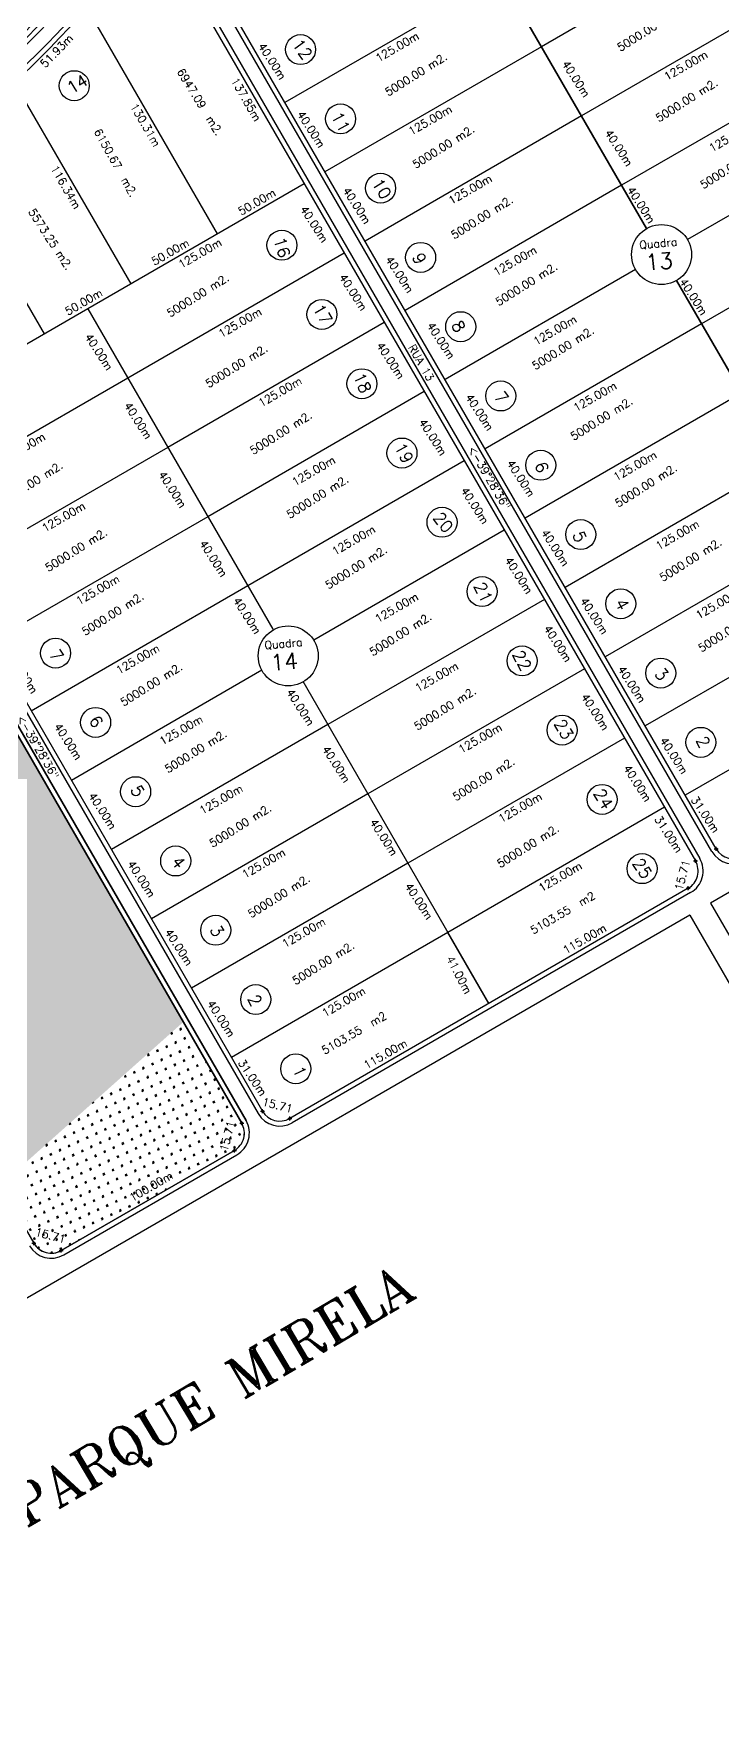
# Model space of a CAD drawing. Extents: x -23785941 to 8798891, y -8418521 to 21897894.
# Drawn here: x -22610 to -22266, y -3512 to -2666 of the extents above; entities that cross this region are included whole.
import ezdxf
from ezdxf.enums import TextEntityAlignment as Align

# ---------------------------------------------------------------- set-up
doc = ezdxf.new("R2010")
doc.units = 0
doc.header["$MEASUREMENT"] = 0
doc.header["$PDMODE"] = 34
doc.header["$PDSIZE"] = 1
doc.layers.get('0').update_dxf_attribs({"linetype": 'CONTINUOUS'})
for name, color, linetype in [('CALCADA', 3, 'CONTINUOUS'), ('REG60_100', 2, 'CONTINUOUS'), ('RUA', 1, 'CONTINUOUS'), ('VEGE', 102, 'CONTINUOUS')]:
    doc.layers.add(name, color=color, linetype=linetype)
doc.styles.add('1_5MM', font='romans.shx', dxfattribs={"height": 6})
doc.styles.add('1MM', font='romans.shx', dxfattribs={"height": 4})
doc.styles.add('2MM', font='romans.shx', dxfattribs={"height": 8})
doc.styles.add('5MM', font='romans.shx', dxfattribs={"height": 20})
pattern_1 = [(159.495356, (-17588.3454, 15679.0388), (-4.5499744, -2.07309746), [0.9375, -6.1335678]), (114.495356, (-17588.3454, 15679.039), (-4.5499744, -2.0730975), [0.9375, -4.0625]), (204.495356, (-17588.3454, 15679.039), (2.0730975, -4.5499744), [0.9375, -4.0625])]

msp = doc.modelspace()

# ---------------------------------------------------------------- hatches: boundary and pattern name
at = {"layer": 'VEGE'}
h = msp.add_hatch(dxfattribs=at)
h.set_pattern_fill('GRASS', color=256, scale=5, angle=69.49536, style=0)
h.set_pattern_definition(pattern_1)
h.paths.add_polyline_path([(-22745.3, -2796.22, 0.414409), (-22765.79, -2790.74), (-22765.79, -2790.74), (-22848.05, -2838.27, 0.414214), (-22851.7, -2851.93), (-22849.2, -2856.26), (-22849.2, -2856.26), (-22626.83, -3241.13), (-22535.37, -3159.56)])
h = msp.add_hatch(dxfattribs=at)
h.set_pattern_fill('GRASS', color=256, scale=5, angle=69.49536, style=0)
h.set_pattern_definition(pattern_1)
h.paths.add_polyline_path([(-22626.83, -3241.13), (-22610.07, -3270.14, 0.414214), (-22596.4, -3273.8), (-22509.82, -3223.77, 0.414214), (-22506.16, -3210.11), (-22535.37, -3159.56)])
h.paths.add_polyline_path([(-22610.41, -3267.08), (-22594.68, -3271.29), (-22593.13, -3265.5), (-22608.86, -3261.29)], flags=24)
h.paths.add_polyline_path([(-22512.56, -3225.21), (-22508.35, -3209.47), (-22514.14, -3207.92), (-22518.35, -3223.65)], flags=24)
h.paths.add_polyline_path([(-22561.57, -3251.06), (-22538.39, -3237.67), (-22541.4, -3232.47), (-22564.57, -3245.86)], flags=24)

# ---------------------------------------------------------------- linework, layer by layer
for p, q in [((-22303.76, -2762.86), (-22473.4, -2469.26)), ((-22407.32, -2583.62), (-22303.76, -2762.86)), ((-22268.92, -3073.03), (-22538.88, -2605.79)), ((-22248.06, -2609.41), (-22356.29, -2671.94)), ((-22376.3, -2637.31), (-22484.54, -2699.84)), ((-22228.05, -2644.04), (-22336.28, -2706.58)), ((-22518.21, -2765.5), (-22583.4, -2652.67)), ((-22525.95, -2652.16), (-22279.31, -3079.03)), ((-22356.29, -2671.94), (-22464.53, -2734.48)), ((-22208.04, -2678.68), (-22316.27, -2741.21)), ((-22561.5, -2790.51), (-22619.7, -2689.78)), ((-22336.28, -2706.58), (-22444.51, -2769.11)), ((-22188.03, -2713.31), (-22283.27, -2768.34)), ((-22604.8, -2815.52), (-22658.41, -2722.72)), ((-22474.92, -2740.48), (-22583.15, -2803.02)), ((-22316.27, -2741.21), (-22424.5, -2803.75)), ((-22168.02, -2747.95), (-22276.25, -2810.48)), ((-22454.9, -2775.12), (-22563.14, -2837.65)), ((-22309.25, -2783.35), (-22404.49, -2838.38)), ((-22734.79, -2790.42), (-22495.77, -3204.1)), ((-22155.68, -3019.15), (-22288.75, -2788.83)), ((-22288.75, -2788.83), (-22155.68, -3019.15)), ((-22506.16, -3210.11), (-22745.3, -2796.23)), ((-22506.16, -3210.11), (-22745.3, -2796.23)), ((-22583.15, -2803.02), (-22691.38, -2865.55)), ((-22583.15, -2803.02), (-22490.6, -2963.2)), ((-22434.89, -2809.75), (-22543.13, -2872.29)), ((-22276.25, -2810.48), (-22384.48, -2873.02)), ((-22563.14, -2837.65), (-22671.37, -2900.19)), ((-22414.88, -2844.38), (-22523.12, -2906.92)), ((-22256.24, -2845.12), (-22364.47, -2907.65)), ((-22543.13, -2872.29), (-22651.36, -2934.82)), ((-22394.87, -2879.02), (-22503.1, -2941.55)), ((-22236.23, -2879.75), (-22344.46, -2942.29)), ((-22523.12, -2906.92), (-22631.35, -2969.46)), ((-22374.86, -2913.65), (-22470.1, -2968.69)), ((-22216.21, -2914.38), (-22324.45, -2976.92)), ((-22503.1, -2941.55), (-22611.34, -3004.09)), ((-22354.85, -2948.29), (-22463.08, -3010.82)), ((-22196.2, -2949.02), (-22304.44, -3011.55)), ((-22496.08, -2983.69), (-22591.33, -3038.72)), ((-22496.08, -2983.69), (-22591.33, -3038.72)), ((-22334.84, -2982.92), (-22443.07, -3045.46)), ((-22176.19, -2983.65), (-22284.42, -3046.19)), ((-22475.59, -2989.18), (-22382.54, -3150.23)), ((-22463.08, -3010.82), (-22571.31, -3073.36)), ((-22463.08, -3010.82), (-22571.31, -3073.36)), ((-22463.08, -3010.82), (-22571.31, -3073.36)), ((-22314.83, -3017.56), (-22423.06, -3080.09)), ((-22443.07, -3045.46), (-22551.3, -3107.99)), ((-22294.81, -3052.19), (-22403.05, -3114.73)), ((-22423.06, -3080.09), (-22531.29, -3142.63)), ((-22282.96, -3092.7), (-22482.11, -3207.76)), ((-22282.15, -3106.09), (-22476.11, -3218.15)), ((-22403.05, -3114.73), (-22511.28, -3177.26)), ((-22382.54, -3150.23), (-22403.05, -3114.73)), ((-22509.82, -3223.77), (-22596.4, -3273.8)), ((-22509.82, -3223.77), (-22596.4, -3273.8))]:
    msp.add_line(p, q)
at = {"color": 1}
for p, q in [((-21544.44, -2679.85), (-22271.76, -3100.08)), ((-22282.15, -3106.09), (-22938.52, -3485.33)), ((-22282.15, -3106.09), (-22219.62, -3214.32)), ((-22271.76, -3100.08), (-22209.23, -3208.32))]:
    msp.add_line(p, q, dxfattribs=at)
at = {"color": 3}
for p, q in [((-22745.32, -2796.19), (-22506.16, -3210.11)), ((-22506.16, -3210.11), (-22745.3, -2796.22)), ((-22504, -3208.86), (-22743.14, -2794.97)), ((-22509.82, -3223.77), (-22596.4, -3273.8)), ((-22596.4, -3273.8), (-22509.82, -3223.77)), ((-22595.15, -3275.96), (-22508.57, -3225.93))]:
    msp.add_line(p, q, dxfattribs=at)
for centre in [(-22476.73, -2673.39), (-22589.88, -2691.42), (-22456.71, -2708.02), (-22436.7, -2742.66), (-22486.06, -2771.17), (-22416.69, -2777.29), (-22466.05, -2805.81), (-22396.68, -2811.92), (-22446.03, -2840.44), (-22376.67, -2846.56), (-22426.02, -2875.08), (-22356.66, -2881.19), (-22406.01, -2909.71), (-22336.65, -2915.83), (-22386, -2944.34), (-22316.63, -2950.46), (-22599.2, -2975.13), (-22599.2, -2975.13), (-22365.99, -2978.98), (-22296.62, -2985.1), (-22579.18, -3009.77), (-22345.98, -3013.61), (-22276.61, -3019.73), (-22559.17, -3044.4), (-22325.97, -3048.25), (-22539.16, -3079.04), (-22305.96, -3082.88), (-22519.15, -3113.67), (-22499.14, -3148.3), (-22479.13, -3182.94)]:
    msp.add_circle(centre, 7.5)
at = {"color": 5}
for centre in [(-22296.26, -2775.85), (-22482.91, -2976.51)]:
    msp.add_circle(centre, 15, dxfattribs=at)
at = {"color": 0}
msp.add_arc((-23002.85, -2278.75), 537.92, 300.01865, 337.22869, dxfattribs=at)
at = {"color": 100}
for radius in [547.42, 549.92, 552.42]:
    msp.add_arc((-23002.85, -2278.75), radius, 300.01865, 337.22869, dxfattribs=at)
for centre, radius, start, end in [((-23002.85, -2278.75), 561.92, 300.01865, 322.56029), ((-22287.96, -3084.04), 10, 300.01869, 30.01869), ((-22260.26, -3068.03), 10, 210.01869, 300.01869), ((-22487.11, -3199.1), 10, 210.01869, 300.01869), ((-22514.82, -3215.11), 10, 300.01869, 30.01869), ((-22514.82, -3215.11), 10, 300.01869, 30.01869), ((-22601.41, -3265.14), 10, 210.01869, 300.01869), ((-22601.41, -3265.14), 10, 210.01869, 300.01869)]:
    msp.add_arc(centre, radius, start, end)
at = {"color": 3}
for centre, radius, start, end in [((-22514.82, -3215.11), 10, 300.01869, 30.01869), ((-22514.82, -3215.11), 10, 300.01869, 30.01869), ((-22514.82, -3215.11), 12.5, 300.01869, 30.01869), ((-22601.41, -3265.14), 12.5, 210.01869, 300.01869), ((-22601.41, -3265.14), 10, 210.01869, 300.01869), ((-22601.41, -3265.14), 10, 210.01869, 300.01869)]:
    msp.add_arc(centre, radius, start, end, dxfattribs=at)
for p in [(-22268.92, -3073.03), (-22279.31, -3079.03), (-22282.96, -3092.7), (-22495.77, -3204.1), (-22482.11, -3207.76), (-22506.16, -3210.11), (-22509.82, -3223.77), (-22610.07, -3270.14), (-22596.4, -3273.8), (-22596.4, -3273.8)]:
    msp.add_point(p)
at = {"layer": 'CALCADA'}
for p, q in [((-22271.08, -3074.28), (-22541.04, -2607.04)), ((-22523.78, -2650.91), (-22277.14, -3077.78)), ((-22738.27, -2789.4), (-22497.94, -3205.35)), ((-22742.86, -2795.44), (-22504, -3208.86)), ((-22281.71, -3094.86), (-22480.86, -3209.92))]:
    msp.add_line(p, q, dxfattribs=at)
for centre, radius, start, end in [((-23002.85, -2278.75), 540.42, 300.01865, 337.22869), ((-23002.85, -2278.75), 559.42, 300.01865, 322.59955), ((-22287.96, -3084.04), 12.5, 300.01869, 30.01869), ((-22260.26, -3068.03), 12.5, 210.01869, 300.01869), ((-22487.11, -3199.1), 12.5, 210.01869, 300.01869)]:
    msp.add_arc(centre, radius, start, end, dxfattribs=at)
at = {"layer": 'REG60_100', "color": 3}
msp.add_lwpolyline([(-22745.3, -2796.22, 0.414409), (-22765.79, -2790.74), (-22765.79, -2790.74), (-22848.05, -2838.27, 0.414214), (-22851.7, -2851.93), (-22849.2, -2856.26), (-22849.2, -2856.26), (-22610.07, -3270.14, 0.414214), (-22596.4, -3273.8), (-22509.82, -3223.77, 0.414214), (-22506.16, -3210.11)], format="xyb", close=True, dxfattribs=at)

# ---------------------------------------------------------------- texts
at = {"style": '1MM'}
for p in [(-22498.56, -2749.52), (-22541.85, -2774.54)]:
    msp.add_text('50.00m', height=4, rotation=30.01869, dxfattribs=at).set_placement(p, align=Align.MIDDLE)
at = {"color": 1, "style": '1MM'}
for p in [(-22381.68, -2888.69), (-22607.25, -3023.31)]:
    msp.add_text('<-39%%d28\'36" ', height=4, rotation=300.39386, dxfattribs=at).set_placement(p, align=Align.MIDDLE)
at = {"color": 5, "style": '1MM'}
for s, rotation, p in [('15.71', 75.01869, (-22513.35, -3216.56)), ('100.00m', 30.01869, (-22551.48, -3241.76)), ('15.71', 345.01869, (-22601.77, -3266.29))]:
    msp.add_text(s, height=4, rotation=rotation, dxfattribs=at).set_placement(p, align=Align.MIDDLE)
at = {"char_height": 6, "attachment_point": 1, "style": '1_5MM'}
for s, insert, rotation in [('12', (-22476.37, -2667.24), 305.30517), ('14', (-22594.35, -2690.67), 31.17856), ('11', (-22456.52, -2703.63), 298.51353), ('10', (-22436.31, -2736.94), 301.64702), ('16', (-22484.68, -2766.42), 287.56902), ('17', (-22465.6, -2799.72), 298.92112), ('18', (-22445.19, -2834.06), 294.52261), ('20', (-22406.17, -2903.8), 307.76033), ('21', (-22384.97, -2938.79), 295.80295), ('22', (-22365.93, -2972.8), 298.92102), ('23', (-22345.23, -3007.28), 300.86235), ('24', (-22325.46, -3042.07), 301.23178)]:
    msp.add_mtext(s, dxfattribs=dict(at, insert=insert, rotation=rotation))
at = {"color": 1, "char_height": 4, "attachment_point": 1, "rotation": 5.03393, "style": '1MM'}
for insert in [(-22307.52, -2769.1), (-22494.94, -2969.23)]:
    msp.add_mtext('Quadra', dxfattribs=dict(at, insert=insert))
at = {"attachment_point": 1}
for s, insert, char_height, width, rotation, style in [('9', (-22415.81, -2774.19), 6, 7.631, 297.06745, '1_5MM'), ('8', (-22396.48, -2808.03), 6, 4.927, 301.55036, '1_5MM'), ('7', (-22375.45, -2843.54), 6, 3.942, 306.6149, '1_5MM'), ('19', (-22424.99, -2869.14), 6, 16, 299.53544, '1_5MM'), ('6', (-22354.07, -2878.78), 6, 3.942, 288.92293, '1_5MM'), ('5', (-22335.38, -2913.39), 6, 8.212, 292.44243, '1_5MM'), ('4', (-22314.62, -2947.08), 6, 5.226, 298.54984, '1_5MM'), ('7', (-22597.65, -2972.55), 6, 3.942, 303.36332, '1_5MM'), ('3', (-22295.67, -2981.73), 6, 7.465, 312.12015, '1_5MM'), ('6', (-22577.75, -3005.56), 6, 3.942, 302.65659, '1_5MM'), ('2', (-22273.99, -3015.78), 6, 11.198, 297.64789, '1_5MM'), ('5', (-22556.95, -3040.32), 6, 8.212, 301.68874, '1_5MM'), ('4', (-22536.91, -3075.87), 6, 5.226, 306.83969, '1_5MM'), ('25', (-22306.24, -3076.8), 6, 16, 304.1042, '1_5MM'), ('3', (-22517.17, -3110.3), 6, 7.465, 299.99959, '1_5MM'), ('2', (-22498.13, -3144.98), 6, 11.198, 298.21392, '1_5MM'), ('1', (-22475.52, -3180.76), 6, 5.972, 294.52287, '1_5MM'), (' \\Fromant.shx;LOTEAMENTO PARQUE MIRELA', (-22806.04, -3502.71), 20, 519.573, 30.58897, '5MM')]:
    msp.add_mtext(s, dxfattribs=dict(at, insert=insert, char_height=char_height, width=width, rotation=rotation, style=style))
at = {"color": 1, "char_height": 8, "width": 20.682, "attachment_point": 1, "rotation": 5.03393, "style": '2MM'}
for s, insert in [('13', (-22304.65, -2775.88)), ('14', (-22492.07, -2976.02))]:
    msp.add_mtext(s, dxfattribs=dict(at, insert=insert))
at = {"layer": 'REG60_100', "style": '1MM'}
for s, rotation, p in [('5000.00 m2.', 32.20035, (-22301.27, -2666.1)), ('6947.09  m2.', 301.6268, (-22529.75, -2701.21)), ('5000.00 m2.', 32.20035, (-22417.3, -2688.42)), ('5000.00 m2.', 32.20035, (-22281.98, -2701.39)), ('6150.67  m2.', 299.20471, (-22571.93, -2731.51)), ('5000.00 m2.', 32.20035, (-22403.62, -2724.61)), ('5000.00 m2.', 32.20035, (-22259.78, -2734.81)), ('5000.00 m2.', 32.20035, (-22384.33, -2759.9)), (' 5573.25 m2.', 303.17246, (-22605.16, -2768.76)), ('5000.00 m2.', 32.20035, (-22362.13, -2793.32)), ('5000.00 m2.', 32.20035, (-22526.36, -2798.96)), ('5000.00 m2.', 32.20035, (-22343.82, -2825.29)), ('5000.00 m2.', 32.20035, (-22507.07, -2834.25)), ('5000.00 m2.', 32.20035, (-22324.54, -2860.58)), ('5000.00 m2.', 32.20035, (-22484.88, -2867.68)), ('5000.00 m2.', 32.20035, (-22609.42, -2892.77)), ('5000.00 m2.', 32.20035, (-22302.34, -2894)), ('5000.00 m2.', 32.20035, (-22466.57, -2899.65)), ('5000.00 m2.', 32.20035, (-22587.23, -2926.19)), ('5000.00 m2.', 32.20035, (-22280.06, -2931.15)), ('5000.00 m2.', 32.20035, (-22447.28, -2934.93)), ('5000.00 m2.', 32.20035, (-22568.92, -2958.16)), ('5000.00 m2.', 32.20035, (-22260.78, -2966.44)), ('5000.00 m2.', 32.20035, (-22425.08, -2968.36)), ('5000.00 m2.', 32.20035, (-22549.63, -2993.45)), ('5000.00 m2.', 32.20035, (-22402.8, -3005.5)), ('5000.00 m2.', 32.20035, (-22527.43, -3026.87)), ('5000.00 m2.', 32.20035, (-22383.52, -3040.79)), ('5000.00 m2.', 32.20035, (-22505.15, -3064.02)), ('5000.00 m2.', 32.20035, (-22361.32, -3074.22)), ('5000.00 m2.', 32.20035, (-22485.87, -3099.31)), ('5000.00 m2.', 32.20035, (-22463.67, -3132.73))]:
    msp.add_text(s, height=4, rotation=rotation, dxfattribs=at).set_placement(p, align=Align.BOTTOM_CENTER)
for s, rotation, p in [('125.00m', 30.01869, (-22428.42, -2672.04)), ('51.93m', 45.63667, (-22598.69, -2674.02)), ('40.00m', 302.77776, (-22490.89, -2679.14)), ('40.00m', 302.77776, (-22338.99, -2687.97)), ('125.00m', 30.01869, (-22284.11, -2681.26)), ('137.85m', 300.01861, (-22503.9, -2698.32)), ('130.31m', 300.01861, (-22554.27, -2711.08)), ('40.00m', 302.77776, (-22471.39, -2713.25)), ('125.00m', 30.01869, (-22411.97, -2708.64)), ('40.00m', 302.77776, (-22317.58, -2722.47)), ('125.00m', 30.01869, (-22261.72, -2717.01)), ('116.34m', 300.01861, (-22594.07, -2742.14)), ('125.00m', 30.01869, (-22391.96, -2743.27)), ('50.00m', 30.01861, (-22498.56, -2749.52)), ('40.00m', 302.77776, (-22448.58, -2751.32)), ('40.00m', 302.77776, (-22306.44, -2750.96)), ('40.00m', 302.77776, (-22469.86, -2760.61)), ('50.00m', 30.01861, (-22541.85, -2774.54)), ('125.00m', 30.01869, (-22527.03, -2775.21)), ('125.00m', 30.01869, (-22369.56, -2779.02)), ('40.00m', 302.77776, (-22427.17, -2785.82)), ('40.00m', 302.77776, (-22450.36, -2794.71)), ('40.00m', 302.77776, (-22280.22, -2796.93)), ('50.00m', 30.01869, (-22585.15, -2799.55)), ('125.00m', 30.01869, (-22507.02, -2809.85)), ('125.00m', 30.01869, (-22349.55, -2813.66)), ('40.00m', 302.77776, (-22577.5, -2824.45)), ('40.00m', 302.77776, (-22406.49, -2818.87)), ('40.00m', 302.77776, (-22431.67, -2828.81)), ('125.00m', 30.01869, (-22487.01, -2844.48)), ('125.00m', 30.01869, (-22329.55, -2846.84)), ('40.00m', 302.77776, (-22557.94, -2858.91)), ('40.00m', 302.77776, (-22387.19, -2854.68)), ('40.00m', 302.77776, (-22410.54, -2867.11)), ('125.00m', 30.01869, (-22615.26, -2872.38)), ('125.00m', 30.01869, (-22470.22, -2884.01)), ('125.00m', 30.01869, (-22309.54, -2881.47)), ('40.00m', 302.77776, (-22540.74, -2893.27)), ('40.00m', 302.77776, (-22366.52, -2887.73)), ('40.00m', 302.77776, (-22389.53, -2901.33)), ('125.00m', 30.01869, (-22595.24, -2907.02)), ('125.00m', 30.01869, (-22288.34, -2915.94)), ('40.00m', 302.77776, (-22520.26, -2927.77)), ('125.00m', 30.01869, (-22450.21, -2918.65)), ('40.00m', 302.77776, (-22349.34, -2922.42)), ('40.00m', 302.77776, (-22367.59, -2936.24)), ('125.00m', 30.01869, (-22578.16, -2943.46)), ('125.00m', 30.01869, (-22268.32, -2950.57)), ('40.00m', 302.77776, (-22503.41, -2956.4)), ('125.00m', 30.01869, (-22428.73, -2952.37)), ('40.00m', 302.77776, (-22329.84, -2956.52)), ('40.00m', 302.77776, (-22348.09, -2970.35)), ('40.00m', 302.77776, (-22615.07, -2986.08)), ('125.00m', 30.01869, (-22558.15, -2978.1)), ('125.00m', 30.01869, (-22408.72, -2987.01)), ('40.00m', 302.77776, (-22311.14, -2990.62)), ('40.00m', 302.77776, (-22476.79, -3002.12)), ('40.00m', 302.77776, (-22329.39, -3004.45)), ('40.00m', 302.77776, (-22592.9, -3019.25)), ('125.00m', 30.01869, (-22536.49, -3013.57)), ('125.00m', 30.01869, (-22386.96, -3017.66)), ('40.00m', 302.77776, (-22290.01, -3026.35)), ('40.00m', 302.77776, (-22458.85, -3030.61)), ('40.00m', 302.77776, (-22308.26, -3040.17)), ('40.00m', 302.77776, (-22575.72, -3053.94)), ('125.00m', 30.01869, (-22516.48, -3048.21)), ('125.00m', 30.01869, (-22366.94, -3052.29)), ('31.00m', 304.18171, (-22274.38, -3055.79)), ('40.00m', 302.77776, (-22435.06, -3067.22)), ('31.00m', 302.95393, (-22292.72, -3065.62)), ('40.00m', 302.77776, (-22556.22, -3088.04)), ('125.00m', 30.01869, (-22495.19, -3080.19)), ('125.00m', 30.01869, (-22346.93, -3086.92)), ('15.71', 75.01869, (-22285.84, -3086.16)), ('40.00m', 302.77776, (-22417.51, -3099.08)), ('40.00m', 302.77776, (-22537.52, -3122.14)), ('125.00m', 30.01869, (-22475.18, -3114.83)), ('115.00m', 30.01869, (-22334.75, -3118)), ('41.00m', 297.93348, (-22397.44, -3135.97)), ('125.00m', 30.01869, (-22455.17, -3149.46)), ('40.00m', 302.77776, (-22516.39, -3157.87)), ('115.00m', 30.01869, (-22434.32, -3175.53)), ('31.00m', 304.18171, (-22500.76, -3187.31)), ('15.71', 345.01869, (-22488.24, -3201.16))]:
    msp.add_text(s, height=4, rotation=rotation, dxfattribs=at).set_placement(p, align=Align.MIDDLE)
at = {"layer": 'REG60_100', "char_height": 4, "width": 69.819, "attachment_point": 1, "rotation": 30.24561, "style": '1MM'}
for insert in [(-22362.39, -3112.37), (-22466.74, -3172.47)]:
    msp.add_mtext('5103.55  m2', dxfattribs=dict(at, insert=insert))
at = {"layer": 'RUA', "insert": (-22419.66, -2820.18), "char_height": 4, "width": 808.839, "attachment_point": 1, "rotation": 299.81585, "style": '1_5MM'}
msp.add_mtext('RUA 13', dxfattribs=at)

doc.saveas('drawing.dxf')
